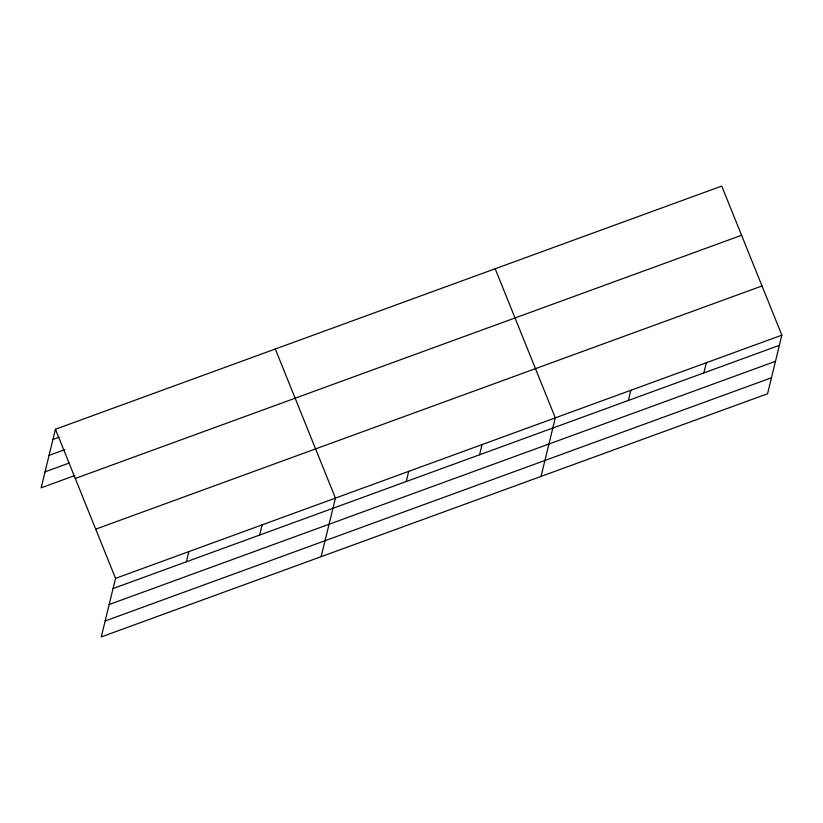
<?xml version="1.0" encoding="UTF-8"?>
<svg xmlns="http://www.w3.org/2000/svg" width="823" height="823" viewBox="0 0 823 823"><rect width="100%" height="100%" fill="white"/><g stroke="black" fill="none" stroke-linecap="round" stroke-linejoin="round"><path stroke-width="1.23" d="M55.429 429.256L115.549 578.363L101.27 636.93L767.571 393.744L781.85 335.167L721.73 186.07L55.429 429.256L41.15 487.833L74.79 475.55M186.368 561.79L188.848 551.605M259.656 535.043L262.136 524.858M321.155 556.687L335.434 498.11L275.304 349.003M406.243 481.537L408.722 471.353M479.531 454.79L482.021 444.605M541.03 476.435L555.309 417.858L495.189 268.751M628.34 400.482L630.819 390.297M703.85 372.922L706.34 362.737M52.95 439.441L58.958 437.239M49.051 455.407L64.678 449.708M45.039 471.857L69.07 463.092M75.274 478.461L741.564 235.275M95.715 529.158L762.005 285.962M115.549 578.363L781.85 335.167M113.07 588.548L779.371 345.351M109.181 604.514L775.472 361.328M105.169 620.964L771.46 377.778"/></g></svg>
